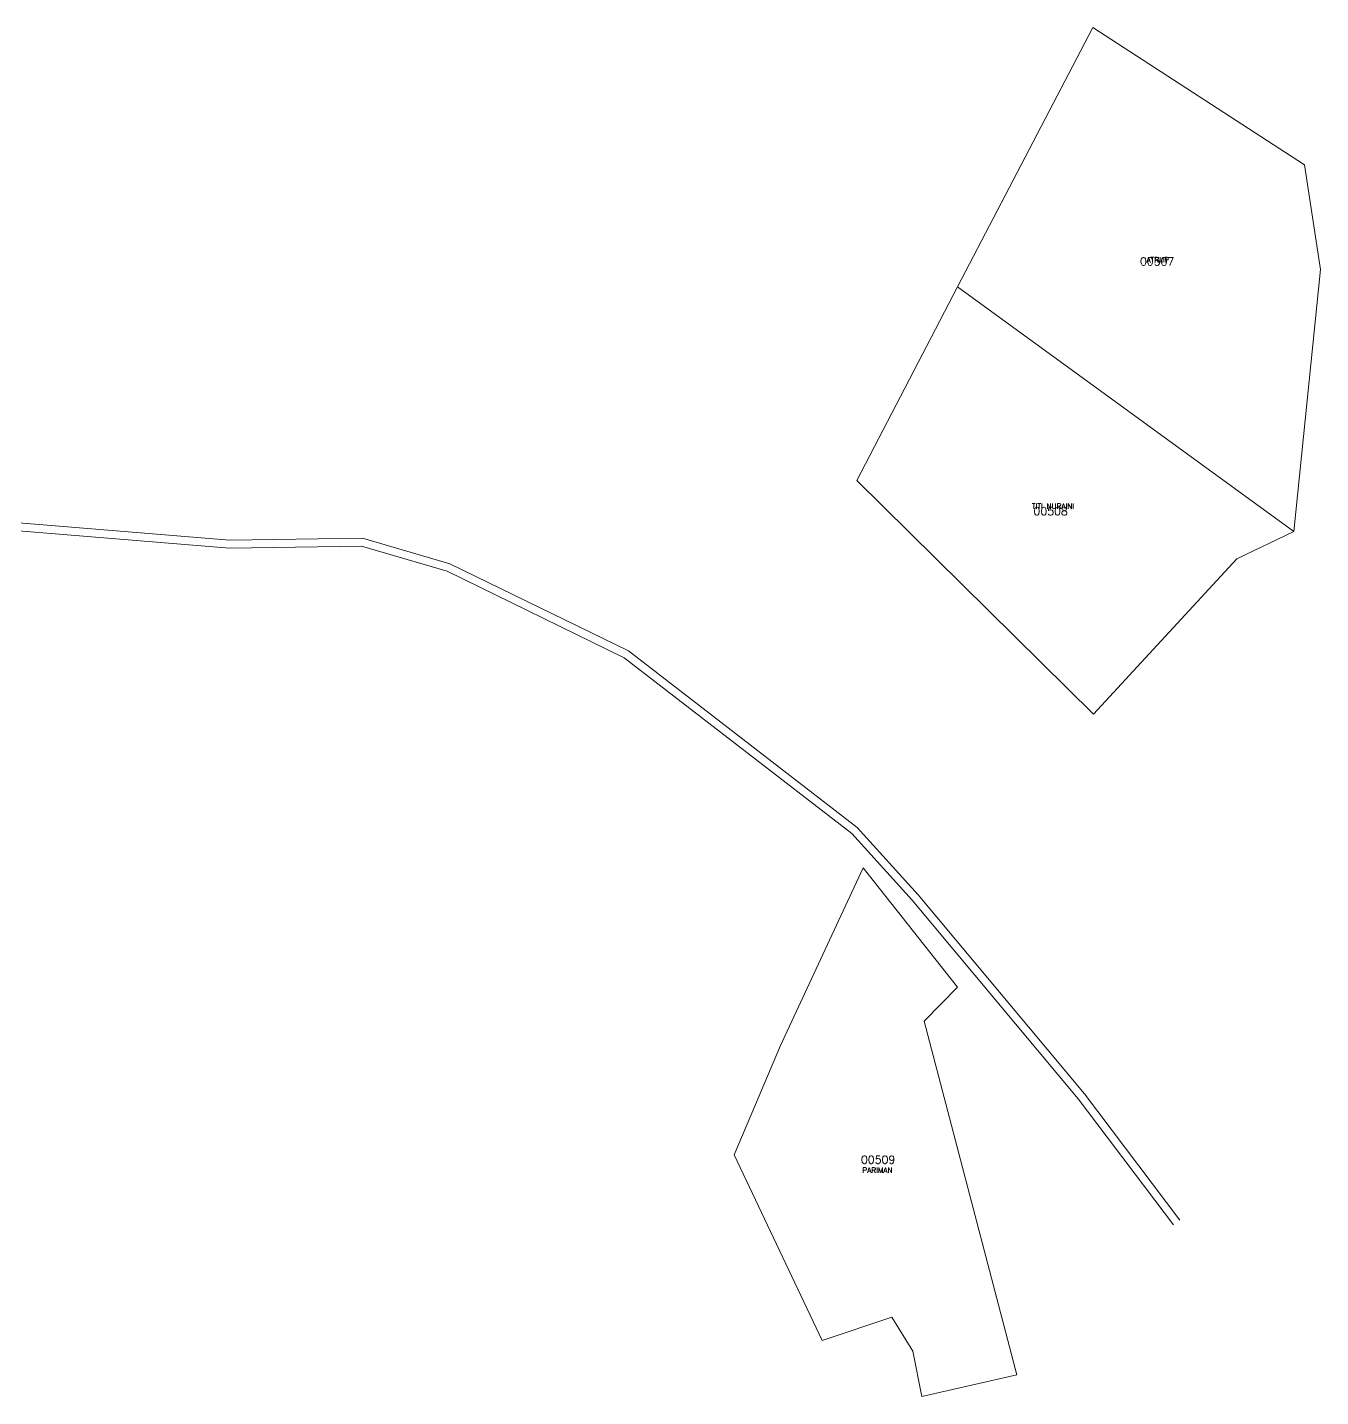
# Model space of a CAD drawing. Header units: inches. Extents: x 127149 to 132166, y 1065498 to 1071385.
# Drawn here: x 129732 to 130216, y 1069777 to 1070290 of the extents above; entities that cross this region are included whole.
import ezdxf
from ezdxf.enums import TextEntityAlignment as Align

# ---------------------------------------------------------------- set-up
doc = ezdxf.new("R2010")
doc.units = ezdxf.units.IN
doc.header["$MEASUREMENT"] = 0
for name, color, linetype in [('020100', 7, 'Continuous'), ('040100', 20, 'Continuous'), ('080201', 7, 'Continuous')]:
    doc.layers.add(name, color=color, linetype=linetype)
doc.styles.add('romans', font='romans.shx')

msp = doc.modelspace()

# ---------------------------------------------------------------- linework, layer by layer
at = {"layer": '020100', "lineweight": 0}
for points in [[(130080.32, 1070192.54), (130206.4, 1070100.86), (130216.4, 1070199.04), (130210.4, 1070238.28), (130131.05, 1070289.83), (130080.32, 1070192.54)], [(130080.32, 1070192.54), (130042.5, 1070120.03), (130131.3, 1070032.41), (130185.01, 1070090.63), (130206.4, 1070100.86), (130080.32, 1070192.54)], [(130067.81, 1069917.32), (130080.28, 1069930.1), (130044.98, 1069974.88), (130013.93, 1069908.27), (129996.62, 1069867.27), (130029.51, 1069797.73), (130055.65, 1069806.37), (130063.49, 1069793.7), (130066.89, 1069776.64), (130102.52, 1069784.87), (130067.81, 1069917.32)]]:
    msp.add_lwpolyline(points, dxfattribs=at)
at = {"layer": '040100', "lineweight": 0}
for points in [[(129562.67, 1070149.12), (129584.07, 1070144.55), (129591.68, 1070140.92), (129597.54, 1070136.86), (129603.09, 1070128.4), (129609.3, 1070119.47), (129614.58, 1070114.06), (129627.73, 1070108.78), (129645.94, 1070104.52), (129699.42, 1070106.57), (129807.46, 1070097.68), (129857.3, 1070098.43), (129890.04, 1070088.82), (129956.96, 1070056.11), (130042.66, 1069989.97), (130065.51, 1069964.65), (130127.89, 1069890.15), (130163.61, 1069842.82)], [(129562.67, 1070149.12), (129584.07, 1070144.55), (129591.68, 1070140.92), (129597.54, 1070136.86), (129603.09, 1070128.4), (129609.3, 1070119.47), (129614.58, 1070114.06), (129627.73, 1070108.78), (129645.94, 1070104.52), (129699.42, 1070106.57), (129807.46, 1070097.68), (129857.3, 1070098.43), (129890.04, 1070088.82), (129956.96, 1070056.11), (130042.66, 1069989.97), (130065.51, 1069964.65), (130127.89, 1069890.15), (130163.61, 1069842.82)], [(129561.77, 1070146.25), (129583.1, 1070141.69), (129590.17, 1070138.31), (129595.35, 1070134.72), (129600.61, 1070126.72), (129606.98, 1070117.55), (129612.88, 1070111.51), (129626.83, 1070105.91), (129645.65, 1070101.51), (129699.35, 1070103.56), (129807.36, 1070094.68), (129856.89, 1070095.42), (129888.95, 1070086.01), (129955.37, 1070053.55), (130040.62, 1069987.76), (130063.25, 1069962.68), (130125.54, 1069888.28), (130161.22, 1069841.01)], [(129561.77, 1070146.25), (129583.1, 1070141.69), (129590.17, 1070138.31), (129595.35, 1070134.72), (129600.61, 1070126.72), (129606.98, 1070117.55), (129612.88, 1070111.51), (129626.83, 1070105.91), (129645.65, 1070101.51), (129699.35, 1070103.56), (129807.36, 1070094.68), (129856.89, 1070095.42), (129888.95, 1070086.01), (129955.37, 1070053.55), (130040.62, 1069987.76), (130063.25, 1069962.68), (130125.54, 1069888.28), (130161.22, 1069841.01)]]:
    msp.add_lwpolyline(points, dxfattribs=at)

# ---------------------------------------------------------------- texts
at = {"lineweight": 0, "style": 'romans'}
for s, p in [('ATRUP', (130155.35, 1070201.7)), ('TITI NURAINI', (130116.09, 1070109.39)), ('PARIMAN', (130050.29, 1069860.51))]:
    msp.add_text(s, height=2, dxfattribs=at).set_placement(p, align=Align.CENTER)
at = {"layer": '080201', "lineweight": 0, "style": 'romans'}
for s, p in [('00507', (130155.11, 1070200.62)), ('00508', (130115.2, 1070106.98)), ('00509', (130050.52, 1069863.94))]:
    msp.add_text(s, height=3, dxfattribs=at).set_placement(p, align=Align.CENTER)

doc.saveas('drawing.dxf')
